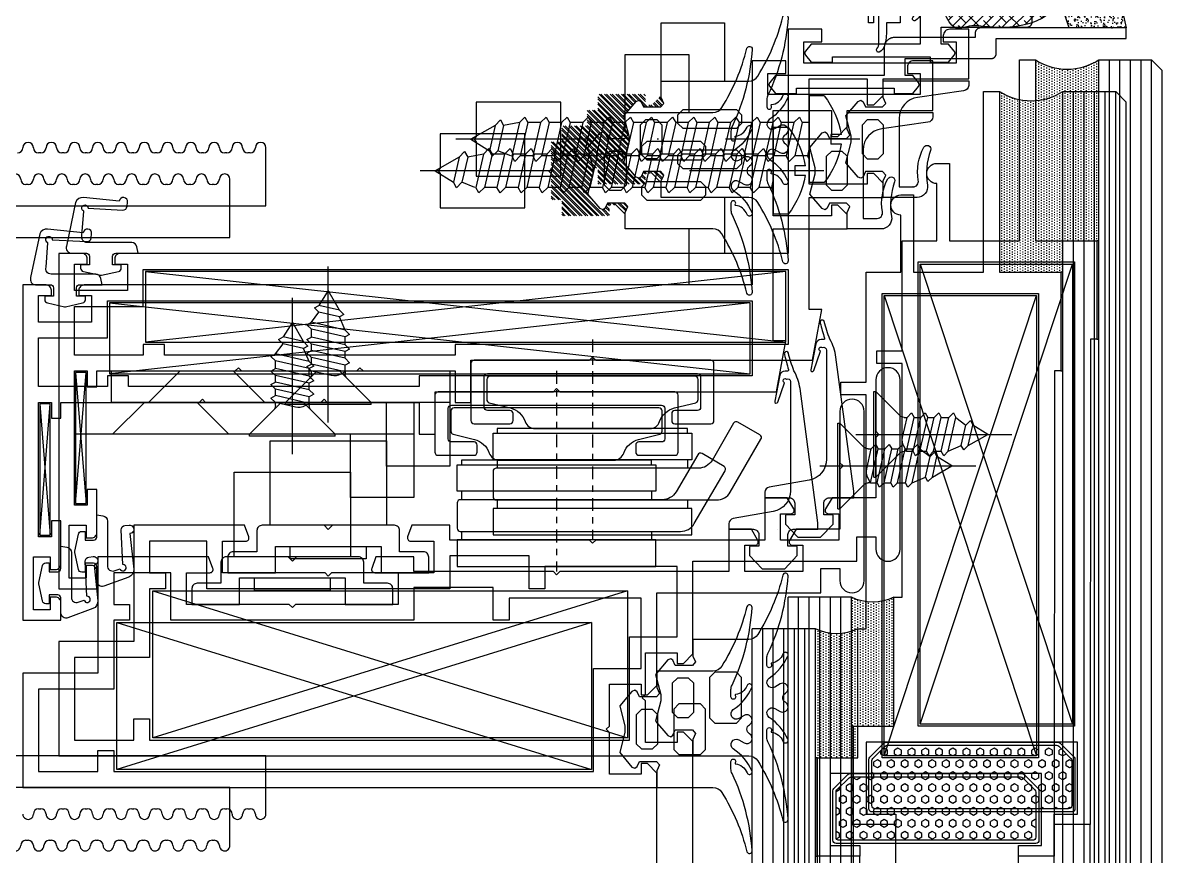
# Model space of a CAD drawing. Header units: inches. Extents: x 4821 to 127877, y 58012 to 433683.
# Drawn here: x 91049.9 to 91157.7, y 230392.2 to 230471 of the extents above; entities that cross this region are included whole.
import ezdxf
from ezdxf.xclip import XClip

# ---------------------------------------------------------------- set-up
doc = ezdxf.new("R2010")
doc.units = ezdxf.units.IN
doc.header["$MEASUREMENT"] = 0
doc.header["$XCLIPFRAME"] = 2
for name, pattern in [('$1$AUSGEZOGEN', [0]), ('$1$Center', [29.999999, 12, -6, 6, -6]), ('$1$DASHDOT', [25.4, 12.7, -6.35, 0, -6.35])]:
    doc.linetypes.add(name, pattern=pattern)
for name, color, linetype in [('$1$ACC', 2, 'Continuous'), ('$1$BEAM', 2, 'Continuous'), ('A-FURN-FIXD', 10, 'Continuous'), ('A-FURN-FREE', 10, 'Continuous'), ('A-WAL-CMU', 7, 'Continuous')]:
    doc.layers.add(name, color=color, linetype=linetype)

# ---------------------------------------------------------------- blocks, each defined once
blk = doc.blocks.new('$1$GTSY500502')
at = {"color": 151}
blk.add_lwpolyline([(-1.78, 2.38, -0.668179), (-2.07, 1.7), (-2.35, 1.7), (-2.35, 0), (-2.01, -0.29), (-1.68, 0), (0, 0), (0, -0.49), (-1, -0.49), (-1, -0.99), (1.91, -0.99, 0.15392), (2.48, -0.81, -0.807191), (2.77, -1.07, -0.191853), (2.18, -1.52, -0.072848), (0.68, -1.72), (0, -1.72), (0, -3), (-2.5, -3), (-2.5, -2.5, 0.414214), (-2.8, -2.2), (-8.2, -2.2, 0.414214), (-8.5, -2.5), (-8.5, -3), (-11, -3), (-11, -1.72), (-11.68, -1.72, -0.072848), (-13.18, -1.52, -0.191853), (-13.77, -1.07, -0.807191), (-13.48, -0.81, 0.15392), (-12.91, -0.99), (-10, -0.99), (-10, -0.49), (-11, -0.49), (-11, 0), (-9.32, 0), (-8.99, -0.29), (-8.65, 0), (-8.65, 1.7), (-8.93, 1.7, -0.668179), (-9.22, 2.38), (-7.8, 3.8), (-3.2, 3.8)], format="xyb", close=True, dxfattribs=at)
blk.add_lwpolyline([(-3.64, 0.49), (-4.13, 0), (-6.87, 0), (-7.36, 0.49), (-7.36, 1.47), (-6.87, 1.96), (-4.13, 1.96), (-3.64, 1.47)], close=True, dxfattribs=at)
blk = doc.blocks.new('$1$Fixed bracket Plan')
at = {"layer": 'A-FURN-FIXD'}
for p, q in [((96.6, 31.5), (96.6, 31.5)), ((97.6, 26), (97.6, 31.5)), ((76.3, 31), (76.1, 31)), ((78.5, 31), (78.3, 31)), ((80.7, 31), (80.5, 31)), ((82.9, 31), (82.7, 31)), ((85.1, 31), (84.9, 31)), ((87.3, 31), (87.1, 31)), ((89.5, 31), (89.3, 31)), ((91.7, 31), (91.5, 31)), ((93.9, 31), (93.7, 31)), ((96.1, 31), (95.9, 31)), ((9.7, 26), (97.6, 26)), ((97.6, -26), (9.7, -26)), ((97.6, -31.5), (97.6, -26)), ((76.1, -31), (76.3, -31)), ((78.3, -31), (78.5, -31)), ((80.5, -31), (80.7, -31)), ((82.7, -31), (82.9, -31)), ((84.9, -31), (85.1, -31)), ((87.1, -31), (87.3, -31)), ((89.3, -31), (89.5, -31)), ((91.5, -31), (91.7, -31)), ((93.7, -31), (93.9, -31)), ((95.9, -31), (96.1, -31))]:
    blk.add_line(p, q, dxfattribs=at)
for centre, start, end in [((74.1, 31.5), 270, 360), ((75.1, 31.5), 0, 180), ((76.1, 31.5), 180, 270), ((76.3, 31.5), 270, 360), ((77.3, 31.5), 0, 180), ((78.3, 31.5), 180, 270), ((78.5, 31.5), 270, 360), ((79.5, 31.5), 0, 180), ((80.5, 31.5), 180, 270), ((80.7, 31.5), 270, 360), ((81.7, 31.5), 0, 180), ((82.7, 31.5), 180, 270), ((82.9, 31.5), 270, 360), ((83.9, 31.5), 0, 180), ((84.9, 31.5), 180, 270), ((85.1, 31.5), 270, 360), ((86.1, 31.5), 0, 180), ((87.1, 31.5), 180, 270), ((87.3, 31.5), 270, 360), ((88.3, 31.5), 0, 180), ((89.3, 31.5), 180, 270), ((89.5, 31.5), 270, 360), ((90.5, 31.5), 0, 180), ((91.5, 31.5), 180, 270), ((91.7, 31.5), 270, 360), ((92.7, 31.5), 0, 180), ((93.7, 31.5), 180, 270), ((93.9, 31.5), 270, 360), ((94.9, 31.5), 0, 180), ((95.9, 31.5), 180, 270), ((96.1, 31.5), 270, 360), ((97.1, 31.5), 0, 180), ((76.1, -31.5), 90, 180), ((76.3, -31.5), 0, 90), ((78.3, -31.5), 90, 180), ((78.5, -31.5), 0, 90), ((80.5, -31.5), 90, 180), ((80.7, -31.5), 0, 90), ((82.7, -31.5), 90, 180), ((82.9, -31.5), 0, 90), ((84.9, -31.5), 90, 180), ((85.1, -31.5), 0, 90), ((87.1, -31.5), 90, 180), ((87.3, -31.5), 0, 90), ((89.3, -31.5), 90, 180), ((89.5, -31.5), 0, 90), ((91.5, -31.5), 90, 180), ((91.7, -31.5), 0, 90), ((93.7, -31.5), 90, 180), ((93.9, -31.5), 0, 90), ((95.9, -31.5), 90, 180), ((96.1, -31.5), 0, 90), ((75.1, -31.5), 180, 0), ((77.3, -31.5), 180, 0), ((79.5, -31.5), 180, 0), ((81.7, -31.5), 180, 0), ((83.9, -31.5), 180, 0), ((86.1, -31.5), 180, 0), ((88.3, -31.5), 180, 0), ((90.5, -31.5), 180, 0), ((92.7, -31.5), 180, 0), ((94.9, -31.5), 180, 0), ((97.1, -31.5), 180, 0)]:
    blk.add_arc(centre, 0.5, start, end, dxfattribs=at)
blk = doc.blocks.new('$1$silicone2')
at = {"ltscale": 0.5}
h = blk.add_hatch(dxfattribs=at)
h.set_pattern_fill('ANSI38', color=21, scale=5.416667, style=0)
h.set_pattern_definition([(45, (28504.06546, 7659.8265), (-0.478770216, 0.478770216), []), (135, (28504.06546, 7659.8265), (-1.43631065, 0.478770216), [1.692708333, -1.015625])])
h.paths.add_polyline_path([(-12.41, 16.77), (-12.72, 16.52), (-12.91, 16.28), (-13.01, 16.04), (-13.03, 15.8), (-13, 15.57), (-12.95, 15.33), (-12.88, 15.09), (-12.82, 14.85), (-12.79, 14.61), (-12.79, 14.35), (-12.8, 14.07), (-12.83, 13.76), (-12.87, 13.43), (-12.9, 13.05), (-12.93, 12.63), (-12.95, 12.15), (-12.95, 11.61), (-12.92, 11.03), (-12.86, 10.41), (-12.75, 9.78), (-12.59, 9.14), (-12.37, 8.52), (-12.07, 7.92), (-11.7, 7.36), (-11.24, 6.85), (-10.71, 6.41), (-10.11, 6.02), (-9.45, 5.7), (-8.75, 5.45), (-8.02, 5.26), (-7.27, 5.15), (-6.5, 5.11), (-5.73, 5.15), (-4.98, 5.26), (-4.25, 5.45), (-3.55, 5.7), (-2.89, 6.02), (-2.29, 6.41), (-1.76, 6.85), (-1.3, 7.36), (-0.93, 7.92), (-0.63, 8.52), (-0.41, 9.14), (-0.25, 9.78), (-0.14, 10.41), (-0.08, 11.03), (-0.05, 11.61), (-0.05, 12.15), (-0.07, 12.63), (-0.1, 13.05), (-0.13, 13.43), (-0.17, 13.76), (-0.2, 14.07), (-0.21, 14.35), (-0.21, 14.61), (-0.18, 14.85), (-0.12, 15.09), (-0.05, 15.33), (0, 15.57), (0.03, 15.8), (0.01, 16.04), (-0.09, 16.28), (-0.28, 16.52), (-0.59, 16.77), (-1.03, 17.02), (-1.59, 17.28), (-2.25, 17.52), (-3, 17.73), (-3.81, 17.92), (-4.68, 18.07), (-5.58, 18.16), (-6.5, 18.19), (-7.42, 18.16), (-8.32, 18.07), (-9.19, 17.92), (-10, 17.73), (-10.75, 17.52), (-11.41, 17.28), (-11.97, 17.02)])
h = blk.add_hatch()
h.set_pattern_fill('AR-SAND', color=11, scale=0.325)
h.set_pattern_definition([(37.5, (28504.06546, 7705.84134), (-0.020472841, 0.626217725), [0, -0.494, 0, -0.5525, 0, -0.528125]), (7.5, (28504.0655, 7705.8413), (0.57517743, 0.917197471), [0, -0.2665, 0, -0.44525, 0, -0.170625]), (327.5, (28503.6657, 7705.84134), (1.012096105, 0.001839192), [0, -0.1625, 0, -0.585, 0, -0.76375]), (317.5, (28503.6657, 7705.8413), (0.976991146, 0.285244559), [0, -0.08125, 0, -0.3835, 0, -0.43875])])
edge = h.paths.add_edge_path()
edge.add_arc((-7.69, -32.01), 32.92, 88.3807, 99.2846)
edge.add_line((-13, 0.48), (-13, 5.42))
edge.add_line((-13, 5.42), (-10.47, 6.26))
edge.add_line((-10.47, 6.26), (-10.11, 6.02))
edge.add_line((-10.11, 6.02), (-9.45, 5.7))
edge.add_line((-9.45, 5.7), (-8.75, 5.45))
edge.add_line((-8.75, 5.45), (-8.02, 5.26))
edge.add_line((-8.02, 5.26), (-7.27, 5.15))
edge.add_line((-7.27, 5.15), (-6.5, 5.11))
edge.add_line((-6.5, 5.11), (-5.73, 5.15))
edge.add_line((-5.73, 5.15), (-4.98, 5.26))
edge.add_line((-4.98, 5.26), (-4.25, 5.45))
edge.add_line((-4.25, 5.45), (-3.55, 5.7))
edge.add_line((-3.55, 5.7), (-2.89, 6.02))
edge.add_line((-2.89, 6.02), (-2.53, 6.26))
edge.add_line((-2.53, 6.26), (0, 5.42))
edge.add_line((0, 5.42), (0, 0))
edge.add_arc((-6.5, -23.05), 23.95, 74.2533, 90.6193)
at = {"color": 21, "ltscale": 0.5}
blk.add_lwpolyline([(-12.41, 16.77), (-12.72, 16.52), (-12.91, 16.28), (-13.01, 16.04), (-13.03, 15.8), (-13, 15.57), (-12.95, 15.33), (-12.88, 15.09), (-12.82, 14.85), (-12.79, 14.61), (-12.79, 14.35), (-12.8, 14.07), (-12.83, 13.76), (-12.87, 13.43), (-12.9, 13.05), (-12.93, 12.63), (-12.95, 12.15), (-12.95, 11.61), (-12.92, 11.03), (-12.86, 10.41), (-12.75, 9.78), (-12.59, 9.14), (-12.37, 8.52), (-12.07, 7.92), (-11.7, 7.36), (-11.24, 6.85), (-10.71, 6.41), (-10.11, 6.02), (-9.45, 5.7), (-8.75, 5.45), (-8.02, 5.26), (-7.27, 5.15), (-6.5, 5.11), (-5.73, 5.15), (-4.98, 5.26), (-4.25, 5.45), (-3.55, 5.7), (-2.89, 6.02), (-2.29, 6.41), (-1.76, 6.85), (-1.3, 7.36), (-0.93, 7.92), (-0.63, 8.52), (-0.41, 9.14), (-0.25, 9.78), (-0.14, 10.41), (-0.08, 11.03), (-0.05, 11.61), (-0.05, 12.15), (-0.07, 12.63), (-0.1, 13.05), (-0.13, 13.43), (-0.17, 13.76), (-0.2, 14.07), (-0.21, 14.35), (-0.21, 14.61), (-0.18, 14.85), (-0.12, 15.09), (-0.05, 15.33), (0, 15.57), (0.03, 15.8), (0.01, 16.04), (-0.09, 16.28), (-0.28, 16.52), (-0.59, 16.77), (-1.03, 17.02), (-1.59, 17.28), (-2.25, 17.52), (-3, 17.73), (-3.81, 17.92), (-4.68, 18.07), (-5.58, 18.16), (-6.5, 18.19), (-7.42, 18.16), (-8.32, 18.07), (-9.19, 17.92), (-10, 17.73), (-10.75, 17.52), (-11.41, 17.28), (-11.97, 17.02)], close=True, dxfattribs=at)
blk.add_lwpolyline([(-10.47, 6.26), (-13, 5.42), (-13, 1), (-14, 0, -0.12901), (0, 0), (0, 5.42), (-2.53, 6.26)], format="xyb", dxfattribs=at)
blk = doc.blocks.new('$1$Stay Arm 93652400PI')
at = {"layer": 'A-FURN-FIXD', "linetype": '$1$Center', "ltscale": 0.1}
blk.add_line((147.23, 130.15), (147.23, 149.12), dxfattribs=at)
at = {"layer": 'A-FURN-FIXD'}
for p, q in [((138.23, 145.32), (138.23, 146.12)), ((156.23, 145.32), (156.23, 146.12)), ((138.23, 141.52), (138.23, 142.32)), ((138.23, 141.52), (138.23, 142.32)), ((156.23, 141.52), (156.23, 142.3))]:
    blk.add_line(p, q, dxfattribs=at)
for points in [[(137.83, 146.12), (137.83, 148.62), (156.63, 148.62), (156.63, 146.12)], [(137.83, 139.02), (156.63, 139.02), (156.63, 141.52), (137.83, 141.52)]]:
    blk.add_lwpolyline(points, close=True, dxfattribs=at)
for points in [[(157.25, 142.32), (138.13, 142.32, -0.414214), (137.83, 142.62), (137.83, 145.02, -0.414214), (138.13, 145.32), (158.97, 145.32, -0.26675), (160.27, 144.58), (163.18, 139.58, -0.414214), (163.08, 139.17), (161, 137.96, -0.414214), (160.59, 138.07), (158.55, 141.58, 0.26675)], [(158.43, 132.12), (136.03, 132.12, -0.414214), (135.73, 132.42), (135.73, 137.82, -0.414214), (136.03, 138.12), (139.43, 138.12, -0.414214), (139.73, 137.82), (139.73, 137.16, -0.414214), (139.43, 136.86), (137.29, 136.86, 0.414214), (136.99, 136.56), (136.99, 133.68, 0.414214), (137.29, 133.38), (157.17, 133.38, 0.414214), (157.47, 133.68), (157.47, 136.56, 0.414214), (157.17, 136.86), (155.03, 136.86, -0.414214), (154.73, 137.16), (154.73, 137.82, -0.414214), (155.03, 138.12), (158.43, 138.12, -0.414214), (158.73, 137.82), (158.73, 132.42, -0.414214)], [(137.47, 136.13), (139.47, 136.62, 0.253533), (140.87, 137.91, -0.319758), (141.82, 138.58), (152.65, 138.58, -0.319758), (153.59, 137.91, 0.253533), (155, 136.62), (157, 136.13, -0.344221), (157.22, 135.83), (157.22, 133.93, -0.414214), (156.92, 133.63), (137.54, 133.63, -0.414214), (137.24, 133.93), (137.24, 135.83, -0.344221)]]:
    blk.add_lwpolyline(points, format="xyb", close=True, dxfattribs=at)
blk.add_lwpolyline([(156.23, 139.02), (156.23, 138.58), (138.23, 138.58), (138.23, 139.02)], dxfattribs=at)
blk = doc.blocks.new('$1$GTSY500109')
at = {"layer": 'A-FURN-FIXD'}
blk.add_lwpolyline([(5.93, -8.75, 0.57735), (5.07, -8.75, -1), (4.2, -8.25), (4.49, -7.75, 0.965781), (3.64, -7.22, -0.138673), (1.56, -8.98, -1.037842), (1.37, -8.52, 0.283592), (2.23, -7.43, -0.584426), (2.31, -7.4, 1.39494), (2.44, -7), (1.75, -7, 0.111575), (1.32, -7.1, -0.09543), (-6.01, -9, -0.91232), (-6.08, -8.51, 0.076551), (-0.47, -6.14, 0.260148), (0, -5.29), (0, 0), (1.56, 0), (2.11, -0.24), (2.45, 0.05), (2.45, 1.67), (1.96, 1.89), (1.81, 2.1), (1.92, 2.38), (3.29, 3.53), (5.21, 3.03), (5.79, 3.03), (7.71, 3.53), (9.08, 2.38), (9.19, 2.1), (9.03, 1.89), (8.55, 1.67), (8.55, 0.05), (8.88, -0.24), (9.44, 0), (11, 0), (11, -5.29, 0.260148), (11.47, -6.14, 0.076551), (17.08, -8.51, -0.91232), (17, -9, -0.09543), (9.68, -7.1, 0.111575), (9.25, -7), (8.55, -7, 1.39494), (8.69, -7.4, -0.584426), (8.77, -7.43, 0.283592), (9.62, -8.52, -1.037842), (9.43, -8.98, -0.138673), (7.36, -7.22, 0.965781), (6.51, -7.75), (6.8, -8.25, -1)], format="xyb", close=True, dxfattribs=at)
for points in [[(4.13, -0.07), (3.64, 0.42), (3.64, 1.47), (4.13, 1.96), (6.87, 1.96), (7.36, 1.47), (7.36, 0.42), (6.87, -0.07)], [(3.59, -4.6), (3.1, -4.11), (3.1, -2.07), (3.59, -1.58), (7.41, -1.58), (7.9, -2.07), (7.9, -4.11), (7.41, -4.6)]]:
    blk.add_lwpolyline(points, close=True, dxfattribs=at)
blk = doc.blocks.new('$1$Flat head screw 4.2x9mm')
at = {"color": 2}
blk.add_line((0, 1.7), (0, -13.07), dxfattribs=at)
at = {"color": 71}
for p, q in [((-4.05, 0), (-4.05, -0.19)), ((4.05, 0), (-4.05, 0)), ((4.05, 0), (4.05, -0.19)), ((4.05, -0.19), (-4.05, -0.19)), ((-4.05, -0.19), (-1.78, -2.47)), ((4.05, -0.19), (1.78, -2.47)), ((-1.6, -3.17), (-2.02, -3.59)), ((0.29, -2.74), (-1.6, -3.17)), ((-1.6, -2.89), (-1.6, -3.17)), ((1.6, -3.1), (-1.6, -3.83)), ((1.6, -3.1), (1.19, -2.88)), ((1.6, -3.1), (1.6, -2.89)), ((1.6, -3.1), (1.6, -3.73)), ((-2.02, -3.59), (-1.6, -3.83)), ((1.6, -3.73), (-1.6, -4.45)), ((-1.6, -3.83), (-1.6, -4.45)), ((2.02, -3.96), (1.6, -3.73)), ((1.6, -4.38), (2.02, -3.96)), ((-1.6, -4.45), (-2.02, -4.87)), ((-2.02, -4.87), (-1.6, -5.11)), ((1.6, -4.38), (-1.6, -5.11)), ((1.6, -5.01), (-1.6, -5.73)), ((-1.6, -5.11), (-1.6, -5.73)), ((1.6, -4.38), (1.6, -5.01)), ((2.02, -5.24), (1.6, -5.01)), ((1.6, -5.66), (2.02, -5.24)), ((-1.6, -5.73), (-2.02, -6.15)), ((-2.02, -6.15), (-1.6, -6.39)), ((1.6, -5.66), (-1.6, -6.39)), ((-1.6, -6.39), (-1.6, -7.12)), ((1.6, -6.4), (-1.6, -7.12)), ((1.6, -5.66), (1.6, -6.4)), ((2.02, -6.63), (1.6, -6.4)), ((-1.6, -7.12), (-2.02, -7.55)), ((-2.02, -7.55), (-1.6, -7.78)), ((1.6, -7.05), (-1.6, -7.78)), ((1.6, -7.05), (1.06, -8.29)), ((1.6, -7.05), (2.02, -6.63)), ((-1.6, -7.78), (-0.88, -8.73)), ((1.06, -8.29), (-0.88, -8.73)), ((1.48, -8.52), (1.06, -8.29)), ((1.06, -8.95), (1.48, -8.52)), ((-0.88, -8.73), (-1.3, -9.15)), ((-1.3, -9.15), (-0.88, -9.38)), ((1.06, -8.95), (-0.88, -9.38)), ((0, -10.79), (-0.88, -9.38)), ((1.06, -8.95), (0, -10.79))]:
    blk.add_line(p, q, dxfattribs=at)
for centre, radius, start, end in [((-2.2, -2.89), 0.6, 0, 45), ((0.57, -3.99), 1.28, 60.7936, 102.7393), ((2.2, -2.89), 0.6, 135, 180)]:
    blk.add_arc(centre, radius, start, end, dxfattribs=at)
blk = doc.blocks.new('$1$closekit')
at = {"layer": 'A-FURN-FREE'}
for p, q in [((-19.4, 14), (-16.4, 17)), ((-19.4, 9), (-16.4, 6)), ((-19.4, 1.05), (-16.4, 4.05)), ((-16.4, 4.05), (-18.67, 1.78)), ((-16.21, 4.05), (-16.4, 4.05)), ((-16.4, -4.05), (-16.4, 4.05)), ((-16.21, -4.05), (-16.21, 4.05)), ((-25.36, 1.3), (-25.59, 0.88)), ((-24.94, 0.88), (-25.36, 1.3)), ((-23.99, 1.6), (-24.94, 0.88)), ((-23.75, 2.02), (-23.99, 1.6)), ((-23.26, -1.6), (-23.99, 1.6)), ((-23.33, 1.6), (-23.75, 2.02)), ((-22.61, -1.6), (-23.33, 1.6)), ((-22.6, 1.6), (-23.33, 1.6)), ((-22.36, 2.02), (-22.6, 1.6)), ((-21.87, -1.6), (-22.6, 1.6)), ((-21.94, 1.6), (-22.36, 2.02)), ((-21.32, 1.6), (-21.94, 1.6)), ((-21.22, -1.6), (-21.94, 1.6)), ((-21.08, 2.02), (-21.32, 1.6)), ((-20.59, -1.6), (-21.32, 1.6)), ((-20.66, 1.6), (-21.08, 2.02)), ((-20.04, 1.6), (-20.66, 1.6)), ((-19.94, -1.6), (-20.66, 1.6)), ((-19.8, 2.02), (-20.04, 1.6)), ((-19.31, -1.6), (-20.04, 1.6)), ((-19.38, 1.6), (-19.8, 2.02)), ((-18.95, -0.29), (-19.38, 1.6)), ((-19.1, 1.6), (-19.38, 1.6)), ((-14.51, 0), (-29.28, 0)), ((-27, 0), (-25.59, 0.88)), ((-25.15, -1.06), (-27, 0)), ((-25.15, -1.06), (-25.59, 0.88)), ((-24.5, -1.06), (-24.94, 0.88)), ((-25.15, -1.06), (-24.73, -1.48)), ((-24.73, -1.48), (-24.5, -1.06)), ((-23.26, -1.6), (-24.5, -1.06)), ((-19.4, -1.05), (-16.4, -4.05)), ((-23.26, -1.6), (-22.84, -2.02)), ((-22.84, -2.02), (-22.61, -1.6)), ((-21.87, -1.6), (-22.61, -1.6)), ((-21.87, -1.6), (-21.45, -2.02)), ((-21.45, -2.02), (-21.22, -1.6)), ((-20.59, -1.6), (-21.22, -1.6)), ((-20.59, -1.6), (-20.17, -2.02)), ((-20.17, -2.02), (-19.94, -1.6)), ((-19.31, -1.6), (-19.94, -1.6)), ((-19.31, -1.6), (-19.08, -1.19)), ((-19.31, -1.6), (-19.1, -1.6)), ((-16.4, -4.05), (-18.67, -1.78)), ((-16.21, -4.05), (-16.4, -4.05))]:
    blk.add_line(p, q, dxfattribs=at)
blk.add_lwpolyline([(-16.4, -11.5), (-16.4, 20.5), (-19.4, 20.5), (-19.4, -11.5), (-10.4, -11.5), (-10.4, -5.5), (-16.4, -5.5)], dxfattribs=at)
blk.add_lwpolyline([(-4.3, -6.75, -0.414214), (-4.8, -6.25), (-4.8, -0.4), (-4.4, 0), (-4.8, 0.4), (-4.8, 6.25, -0.414214), (-4.3, 6.75), (-2.3, 6.75), (-2.3, 9, -0.414214), (-1.8, 9.5), (-0.3, 9.5), (-0.3, 5), (-2.8, 5), (-2.8, -5), (-0.3, -5), (-0.3, -9.5), (-1.8, -9.5, -0.414214), (-2.3, -9), (-2.3, -6.75)], format="xyb", close=True, dxfattribs=at)
for points in [[(-12.8, 5.5), (-12.8, -5.5), (-4.8, -5.5), (-4.8, 5.5)], [(-2.8, -3.59), (-1.62, -3.59), (-1.62, 3.59), (-2.8, 3.59)]]:
    blk.add_lwpolyline(points, close=True, dxfattribs=at)
for centre, radius, start, end in [((-19.1, 2.2), 0.6, 270, 315), ((-20.2, -0.57), 1.28, 330.7936, 12.7393), ((-19.1, -2.2), 0.6, 45, 90)]:
    blk.add_arc(centre, radius, start, end, dxfattribs=at)
blk = doc.blocks.new('$1$latsg')
at = {"color": 16}
blk.add_line((0, -4.63), (0, -4.63), dxfattribs=at)
at = {"color": 151}
blk.add_lwpolyline([(0, -2.33, -0.414214), (-0.5, -2.83), (-1.6, -2.83), (-1.6, -2.05, 0.414214), (-1.7, -1.95), (-2.49, -1.95), (-3.73, -3.14), (-3.73, -5.28), (-2.49, -6.47), (-1.7, -6.47, 0.414214), (-1.6, -6.37), (-1.6, -5.59), (-0.5, -5.59, -0.414214), (0, -6.09), (0, -8.42), (0.49, -8.42, 0.033024), (0.62, -8.41), (13.31, -6.73, 0.089231), (14.99, -6.16, -0.031349), (16.66, -5.63, 1.042186), (16.52, -5.25, 0.003956), (15.1, -5.64, -0.540004), (14.96, -5.55), (14.96, -5.32, 0.357511), (14.56, -4.83), (12.11, -4.34, 0.933108), (12.03, -4.63), (13.86, -5.26, -1.216572), (14.2, -5.46, -0.554991), (13.97, -5.84), (3.65, -5.84, -0.36397), (1.68, -4.19), (1.02, -0.41, 0.36397), (0.52, 0), (0, 0)], format="xyb", close=True, dxfattribs=at)
blk = doc.blocks.new('$1$GTSY500112')
at = {"layer": 'A-FURN-FIXD'}
blk.add_lwpolyline([(5.93, -11.75, 0.57735), (5.07, -11.75, -1), (4.2, -11.25), (4.49, -10.75, 0.965781), (3.64, -10.22, -0.138673), (1.56, -11.98, -1.037842), (1.37, -11.52, 0.283592), (2.23, -10.43, -0.584426), (2.31, -10.4, 1.39494), (2.44, -10), (1.75, -10, 0.111575), (1.32, -10.1, -0.09543), (-6.01, -12, -0.91232), (-6.08, -11.51, 0.076551), (-0.47, -9.14, 0.260148), (0, -8.29), (0, 0), (1.56, 0), (2.11, -0.24), (2.45, 0.05), (2.45, 1.67), (1.96, 1.89), (1.81, 2.1), (1.92, 2.38), (3.29, 3.53), (5.21, 3.03), (5.79, 3.03), (7.71, 3.53), (9.08, 2.38), (9.19, 2.1), (9.03, 1.89), (8.55, 1.67), (8.55, 0.05), (8.88, -0.24), (9.44, 0), (11, 0), (11, -8.29, 0.260148), (11.47, -9.14, 0.076551), (17.08, -11.51, -0.91232), (17, -12, -0.09543), (9.68, -10.1, 0.111575), (9.25, -10), (8.55, -10, 1.39494), (8.69, -10.4, -0.584426), (8.77, -10.43, 0.283592), (9.62, -11.52, -1.037842), (9.43, -11.98, -0.138673), (7.36, -10.22, 0.965781), (6.51, -10.75), (6.8, -11.25, -1)], format="xyb", close=True, dxfattribs=at)
for points in [[(4.13, -0.07), (3.64, 0.42), (3.64, 1.47), (4.13, 1.96), (6.87, 1.96), (7.36, 1.47), (7.36, 0.42), (6.87, -0.07)], [(4.01, -1.58), (4.5, -2.07), (4.5, -7.11), (4.01, -7.6), (3.19, -7.6), (2.7, -7.11), (2.7, -2.07), (3.19, -1.58)], [(7.81, -7.6), (6.99, -7.6), (6.5, -7.11), (6.5, -2.07), (6.99, -1.58), (7.81, -1.58), (8.3, -2.07), (8.3, -7.11)]]:
    blk.add_lwpolyline(points, close=True, dxfattribs=at)
blk = doc.blocks.new('$1$butile2')
h = blk.add_hatch(color=11)
h.dxf.hatch_style = 1
h.paths.add_polyline_path([(9.3, 0.2), (0, 0.2), (0, 0), (9.3, 0)])
at = {"color": 11}
blk.add_lwpolyline([(9.3, 0.2), (0, 0.2), (0, 0), (9.3, 0)], close=True, dxfattribs=at)
blk = doc.blocks.new('$1$inner silicone')
h = blk.add_hatch()
h.set_pattern_fill('DOTS', scale=4)
h.paths.add_polyline_path([(12.2, 0), (12.2, -0.2), (12.2, -4), (0, -4, 0.23607), (0, 0)])
at = {"color": 7}
blk.add_line((12.2, -0.2), (12.2, 0), dxfattribs=at)
blk.add_arc((-4, -2), 4.47, 333.4347, 26.5653, dxfattribs=at)
blk = doc.blocks.new('$1$RHS4.2x32')
at = {"layer": 'A-FURN-FIXD'}
for p, q in [((1.42, 4.1), (0, 4.1)), ((0, -4.1), (0, 4.1)), ((-32, 0), (-30.26, 1.09)), ((-29.98, 1.61), (-30.26, 1.09)), ((-29.72, -1.3), (-30.26, 1.09)), ((-29.45, 1.09), (-29.98, 1.61)), ((-28.23, 1.58), (-29.45, 1.09)), ((-28.91, -1.3), (-29.45, 1.09)), ((-27.85, 2.1), (-28.13, 1.58)), ((-27.42, -1.58), (-28.13, 1.58)), ((-27.33, 1.58), (-27.85, 2.1)), ((-26.14, 1.58), (-27.33, 1.58)), ((-26.61, -1.58), (-27.33, 1.58)), ((-25.85, 2.1), (-26.14, 1.58)), ((-25.42, -1.58), (-26.14, 1.58)), ((-25.33, 1.58), (-25.85, 2.1)), ((-24.61, -1.58), (-25.33, 1.58)), ((-24.14, 1.58), (-25.33, 1.58)), ((-23.85, 2.1), (-24.14, 1.58)), ((-23.43, -1.58), (-24.14, 1.58)), ((-23.33, 1.58), (-23.85, 2.1)), ((-22.62, -1.58), (-23.33, 1.58)), ((-22.14, 1.58), (-23.33, 1.58)), ((-21.86, 2.1), (-22.14, 1.58)), ((-21.43, -1.58), (-22.14, 1.58)), ((-21.33, 1.58), (-21.86, 2.1)), ((-20.62, -1.58), (-21.33, 1.58)), ((-20.15, 1.58), (-21.33, 1.58)), ((-19.86, 2.1), (-20.15, 1.58)), ((-19.43, -1.58), (-20.15, 1.58)), ((-19.86, 2.1), (-19.34, 1.58)), ((-18.62, -1.58), (-19.34, 1.58)), ((-18.15, 1.58), (-19.34, 1.58)), ((-17.86, 2.1), (-18.15, 1.58)), ((-17.43, -1.58), (-18.15, 1.58)), ((-17.34, 1.58), (-17.86, 2.1)), ((-16.63, -1.58), (-17.34, 1.58)), ((-16.15, 1.58), (-17.34, 1.58)), ((-15.86, 2.1), (-16.15, 1.58)), ((-15.44, -1.58), (-16.15, 1.58)), ((-15.34, 1.58), (-15.86, 2.1)), ((-14.63, -1.58), (-15.34, 1.58)), ((-14.15, 1.58), (-15.34, 1.58)), ((-13.87, 2.1), (-14.15, 1.58)), ((-13.44, -1.58), (-14.15, 1.58)), ((-13.44, -1.58), (-14.15, 1.58)), ((-13.34, 1.58), (-13.87, 2.1)), ((-12.63, -1.58), (-13.34, 1.58)), ((-12.16, 1.58), (-13.34, 1.58)), ((-11.87, 2.1), (-12.16, 1.58)), ((-11.44, -1.58), (-12.16, 1.58)), ((-11.35, 1.58), (-11.87, 2.1)), ((-10.63, -1.58), (-11.35, 1.58)), ((-10.16, 1.58), (-11.35, 1.58)), ((-9.87, 2.1), (-10.16, 1.58)), ((-9.45, -1.58), (-10.16, 1.58)), ((-9.35, 1.58), (-9.87, 2.1)), ((-8.64, -1.58), (-9.35, 1.58)), ((-8.16, 1.58), (-9.35, 1.58)), ((-7.88, 2.1), (-8.16, 1.58)), ((-7.45, -1.58), (-8.16, 1.58)), ((-7.35, 1.58), (-7.88, 2.1)), ((-6.64, -1.58), (-7.35, 1.58)), ((-6.17, 1.58), (-7.35, 1.58)), ((-5.88, 2.1), (-6.17, 1.58)), ((-5.45, -1.58), (-6.17, 1.58)), ((-5.36, 1.58), (-5.88, 2.1)), ((-4.64, -1.58), (-5.36, 1.58)), ((-4.17, 1.58), (-5.36, 1.58)), ((-3.88, 2.1), (-4.17, 1.58)), ((-3.45, -1.58), (-4.17, 1.58)), ((-3.45, -1.58), (-4.17, 1.58)), ((-3.36, 1.58), (-3.88, 2.1)), ((-2.64, -1.58), (-3.36, 1.58)), ((-2.17, 1.58), (-3.36, 1.58)), ((-1.88, 2.1), (-2.17, 1.58)), ((-1.46, -1.58), (-2.17, 1.58)), ((-1.36, 1.58), (-1.88, 2.1)), ((-0.65, -1.58), (-1.36, 1.58)), ((-0.17, 1.58), (-1.36, 1.58)), ((0, 1.89), (-0.17, 1.58)), ((0, 0.81), (-0.17, 1.58)), ((-29.72, -1.3), (-32, 0)), ((3.05, 0.46), (2.04, 0.46)), ((2.04, -0.46), (2.04, 0.46)), ((3.05, -0.46), (2.04, -0.46)), ((-29.72, -1.3), (-29.2, -1.82)), ((-29.2, -1.82), (-28.91, -1.3)), ((-27.42, -1.58), (-28.91, -1.3)), ((-27.42, -1.58), (-26.9, -2.1)), ((-26.9, -2.1), (-26.61, -1.58)), ((-25.42, -1.58), (-26.61, -1.58)), ((-25.42, -1.58), (-24.9, -2.1)), ((-24.9, -2.1), (-24.61, -1.58)), ((-23.43, -1.58), (-24.61, -1.58)), ((-23.43, -1.58), (-22.9, -2.1)), ((-22.9, -2.1), (-22.62, -1.58)), ((-21.43, -1.58), (-22.62, -1.58)), ((-21.43, -1.58), (-20.91, -2.1)), ((-20.91, -2.1), (-20.62, -1.58)), ((-19.43, -1.58), (-20.62, -1.58)), ((-19.43, -1.58), (-18.91, -2.1)), ((-18.91, -2.1), (-18.62, -1.58)), ((-17.43, -1.58), (-18.62, -1.58)), ((-17.43, -1.58), (-16.91, -2.1)), ((-16.91, -2.1), (-16.63, -1.58)), ((-15.44, -1.58), (-16.63, -1.58)), ((-15.44, -1.58), (-14.91, -2.1)), ((-14.91, -2.1), (-14.63, -1.58)), ((-13.44, -1.58), (-14.63, -1.58)), ((-13.44, -1.58), (-12.92, -2.1)), ((-12.92, -2.1), (-12.63, -1.58)), ((-11.44, -1.58), (-12.63, -1.58)), ((-11.44, -1.58), (-10.92, -2.1)), ((-10.92, -2.1), (-10.63, -1.58)), ((-9.45, -1.58), (-10.63, -1.58)), ((-9.45, -1.58), (-8.92, -2.1)), ((-8.92, -2.1), (-8.64, -1.58)), ((-7.45, -1.58), (-8.64, -1.58)), ((-7.45, -1.58), (-6.93, -2.1)), ((-6.93, -2.1), (-6.64, -1.58)), ((-5.45, -1.58), (-6.64, -1.58)), ((-5.45, -1.58), (-4.93, -2.1)), ((-4.93, -2.1), (-4.64, -1.58)), ((-3.45, -1.58), (-4.64, -1.58)), ((-3.45, -1.58), (-2.93, -2.1)), ((-2.93, -2.1), (-2.64, -1.58)), ((-1.46, -1.58), (-2.64, -1.58)), ((-1.46, -1.58), (-0.93, -2.1)), ((-0.93, -2.1), (-0.65, -1.58)), ((0, -1.58), (-0.65, -1.58)), ((1.42, -4.1), (0, -4.1))]:
    blk.add_line(p, q, dxfattribs=at)
at = {"layer": 'A-FURN-FIXD', "linetype": '$1$DASHDOT'}
blk.add_line((4.78, 0), (-34, 0), dxfattribs=at)
at = {"layer": 'A-FURN-FIXD'}
for centre, start, end in [((-5.01, -0.91), 9.6294, 37.9057), ((-5.01, 0.91), 322.0943, 350.3706)]:
    blk.add_arc(centre, 8.15, start, end, dxfattribs=at)
blk = doc.blocks.new('FIRST SLAB EDGE')
at = {"extrusion": (5.69003e-07, -1.56101e-06, 1)}
h = blk.add_hatch(dxfattribs=at)
h.set_pattern_fill('DOTS', scale=4, angle=89.9998)
h.set_pattern_definition([(89.99978104, (643348.50462, -1337814.97147), (-0.2499995223, 0.12500095539), [0, -0.25])])
h.paths.add_polyline_path([(1200843.16, -1723223.04), (1200843.16, -1723205.94, 0.293351), (1200849.16, -1723205.94), (1200849.16, -1723223.04), (1200848.96, -1723223.04)])
h = blk.add_hatch(dxfattribs=at)
h.set_pattern_fill('ANSI32', angle=89.9998)
h.set_pattern_definition([(134.99978104, (638250.5438, -1317431.23366), (-0.2651660563, -0.2651640296), []), (134.99978104, (638250.5438, -1317431.05688), (-0.2651660563, -0.2651640296), [])])
h.paths.add_polyline_path([(1200801.76, -1723209.19), (1200801.76, -1723210.69), (1200800.76, -1723210.69), (1200800.76, -1723213.14), (1200800.46, -1723213.44), (1200800.76, -1723213.74), (1200800.76, -1723216.19), (1200801.76, -1723216.19), (1200801.76, -1723217.69), (1200806.26, -1723217.69), (1200806.26, -1723216.69), (1200806.86, -1723216.69), (1200807.76, -1723217.59), (1200807.76, -1723217.38), (1200808, -1723216.83), (1200807.7, -1723216.49), (1200806.08, -1723216.49), (1200805.87, -1723216.98), (1200805.66, -1723217.13), (1200805.38, -1723217.02), (1200804.23, -1723215.65), (1200804.72, -1723213.73), (1200804.72, -1723213.15), (1200804.23, -1723211.23), (1200805.38, -1723209.86), (1200805.66, -1723209.75), (1200805.87, -1723209.9), (1200806.08, -1723210.39), (1200807.7, -1723210.39), (1200808, -1723210.05), (1200807.76, -1723209.5), (1200807.76, -1723209.29), (1200806.86, -1723210.19), (1200806.26, -1723210.19), (1200806.26, -1723209.19)])
h = blk.add_hatch(dxfattribs=at)
h.set_pattern_fill('HEX', color=140, scale=3, angle=89.9998)
h.set_pattern_definition([(89.99978104, (645689.65676, -1331459.0973), (-0.64951905283, 2.4822e-06), [0.375, -0.75]), (209.99978104, (645689.65676, -1331459.0973), (0.3247573768, -0.5625012411), [0.375, -0.75]), (149.99978104, (645689.65676, -1331458.7223), (-0.32476167605, -0.5624987589), [0.375, -0.75])])
edge = h.paths.add_edge_path()
edge.add_line((1200827.7, -1723276.44), (1200827.71, -1723272.19))
edge.add_arc((1200828.01, -1723272.19), 0.3, 494.9998, 539.9998, ccw=False)
edge.add_line((1200827.79, -1723271.98), (1200828.94, -1723270.83))
edge.add_arc((1200829.15, -1723271.04), 0.3, 449.9998, 494.9998, ccw=False)
edge.add_line((1200829.15, -1723270.74), (1200845.16, -1723270.74))
edge.add_arc((1200845.16, -1723271.04), 0.3, 404.9998, 449.9998, ccw=False)
edge.add_line((1200845.37, -1723270.83), (1200846.52, -1723271.98))
edge.add_arc((1200846.31, -1723272.19), 0.3, 359.9998, 404.9998, ccw=False)
edge.add_line((1200846.61, -1723272.19), (1200846.6, -1723276.44))
edge.add_arc((1200846.3, -1723276.44), 0.3, 269.9998, 359.9998, ccw=False)
edge.add_line((1200846.3, -1723276.74), (1200828, -1723276.74))
edge.add_arc((1200828, -1723276.44), 0.3, 539.9998, 629.9998, ccw=False)
at = {"layer": '$1$ACC', "color": 101, "extrusion": (5.69003e-07, -1.56101e-06, 1), "elevation": 3.37}
for points in [[(1200827.7, -1723277.04, -0.414214), (1200827.4, -1723276.74), (1200827.4, -1723272.06, -0.198912), (1200827.49, -1723271.85), (1200828.82, -1723270.53, -0.198912), (1200829.03, -1723270.44), (1200845.28, -1723270.44, -0.198912), (1200845.49, -1723270.53), (1200846.82, -1723271.85, -0.198912), (1200846.9, -1723272.06), (1200846.9, -1723276.74, -0.414214), (1200846.6, -1723277.04)], [(1200827.7, -1723276.44), (1200827.7, -1723272.19, -0.198912), (1200827.79, -1723271.98), (1200828.94, -1723270.83, -0.198912), (1200829.15, -1723270.74), (1200845.16, -1723270.74, -0.198912), (1200845.37, -1723270.83), (1200846.52, -1723271.98, -0.198912), (1200846.6, -1723272.19), (1200846.6, -1723276.44, -0.414214), (1200846.3, -1723276.74), (1200828, -1723276.74, -0.414214)]]:
    blk.add_lwpolyline(points, format="xyb", close=True, dxfattribs=at)
at = {"color": 165, "linetype": 'Continuous', "extrusion": (5.69003e-07, -1.56101e-06, 1)}
for p, q in [((1200849.15, -1723989.24, 0), (1200849.16, -1723205.94, 0)), ((1200849.16, -1723205.94, 0), (1200854.16, -1723205.94, 0)), ((1200850.15, -1723989.24, 0), (1200850.16, -1723205.94, 0)), ((1200851.15, -1723989.24, 0), (1200851.16, -1723205.94, 0)), ((1200852.15, -1723989.24, 0), (1200852.16, -1723205.94, 0)), ((1200853.15, -1723989.24, 0), (1200853.16, -1723205.94, 0)), ((1200854.15, -1723989.24, 0), (1200854.16, -1723205.94, 0)), ((1200854.16, -1723205.94, 0), (1200855.16, -1723206.94, 0)), ((1200855.15, -1723988.24, 0), (1200855.16, -1723206.94, 0)), ((1200819.75, -1723938.44, 0), (1200819.76, -1723256.74, 0)), ((1200825.75, -1723256.74, 0), (1200819.76, -1723256.74, 0)), ((1200820.75, -1723938.44, 0), (1200820.76, -1723256.74, 0)), ((1200821.75, -1723938.44, 0), (1200821.76, -1723256.74, 0)), ((1200822.75, -1723938.44, 0), (1200822.76, -1723256.74, 0)), ((1200823.75, -1723938.44, 0), (1200823.76, -1723256.74, 0)), ((1200824.75, -1723938.44, 0), (1200824.76, -1723256.74, 0)), ((1200825.75, -1723938.44, 0), (1200825.75, -1723256.74, 0))]:
    blk.add_line(p, q, dxfattribs=at)
at = {"color": 31, "extrusion": (5.69003e-07, -1.56101e-06, 1)}
for p, q in [((1200813.76, -1723218.94, 0), (1200813.76, -1723224.24, 0)), ((1200810.75, -1723923.44, 0), (1200810.76, -1723271.74, 0)), ((1200825.95, -1723916.94, 0), (1200825.95, -1723278.24, 0)), ((1200829.95, -1723916.94, 0), (1200829.95, -1723278.24, 0)), ((1200844.95, -1723916.94, 0), (1200844.95, -1723278.24, 0)), ((1200848.35, -1723916.94, 0), (1200848.35, -1723278.24, 0))]:
    blk.add_line(p, q, dxfattribs=at)
at = {"color": 52, "extrusion": (5.69003e-07, -1.56101e-06, 1)}
for p, q in [((1200832.26, -1723268.74, 0), (1200846.66, -1723225.24, 0)), ((1200832.26, -1723225.24, 0), (1200846.66, -1723268.74, 0)), ((1200819.56, -1723225.94, 0), (1200758.96, -1723232.64, 0)), ((1200758.96, -1723225.94, 0), (1200819.56, -1723232.64, 0)), ((1200752.36, -1723235.49, 0), (1200753.36, -1723247.89, 0)), ((1200752.36, -1723247.89, 0), (1200753.36, -1723235.49, 0)), ((1200759.66, -1723256.14, 0), (1200804.56, -1723270.04, 0)), ((1200804.56, -1723256.14, 0), (1200759.66, -1723270.04, 0))]:
    blk.add_line(p, q, dxfattribs=at)
at = {"color": 16, "linetype": 'Continuous', "extrusion": (5.69003e-07, -1.56101e-06, 1)}
blk.add_line((1200825.75, -1723278.24, 0), (1200825.75, -1723268.94, 0), dxfattribs=at)
at = {"color": 3, "linetype": '$1$Center', "ltscale": 50, "extrusion": (5.69003e-07, -1.56101e-06, 1), "elevation": 3.37}
blk.add_lwpolyline([(1200840.86, -1723200.44), (1200840.86, -1723200.84), (1200833.25, -1723200.84, 0.414214), (1200832.25, -1723201.84), (1200832.25, -1723204.44), (1200821.96, -1723204.44), (1200821.42, -1723205.1, 0.352941), (1200821.42, -1723205.48), (1200821.96, -1723206.14), (1200823.96, -1723206.14), (1200823.96, -1723205.64), (1200833.2, -1723205.64), (1200833.2, -1723206.14), (1200834.95, -1723206.14), (1200835.49, -1723205.48, 0.352941), (1200835.49, -1723205.1), (1200834.95, -1723204.44), (1200834.25, -1723204.44), (1200834.25, -1723202.84), (1200842.36, -1723202.84, 0.414214), (1200842.86, -1723202.34), (1200842.86, -1723200.94), (1200855.16, -1723200.94), (1200855.16, -1723199.94), (1200841.36, -1723199.94, 0.414214)], format="xyb", close=True, dxfattribs=at)
at = {"color": 31, "extrusion": (5.69003e-07, -1.56101e-06, 1), "elevation": 3.37}
blk.add_lwpolyline([(1200807.76, -1723207.94), (1200807.76, -1723202.44), (1200813.76, -1723202.44), (1200813.76, -1723207.94)], dxfattribs=at)
blk.add_lwpolyline([(1200807.76, -1723207.94), (1200807.76, -1723202.44), (1200813.76, -1723202.44), (1200813.76, -1723207.94)], dxfattribs=at)
at = {"color": 16, "extrusion": (5.69003e-07, -1.56101e-06, 1), "elevation": 3.37}
blk.add_lwpolyline([(1200756.56, -1723224.24), (1200756.56, -1723224.24, 0.414214), (1200756.06, -1723224.74), (1200756.06, -1723225.24), (1200757.26, -1723225.24), (1200757.26, -1723227.74), (1200752.26, -1723227.74), (1200752.26, -1723225.24), (1200753.46, -1723225.24), (1200753.46, -1723224.74, 0.414214), (1200752.96, -1723224.24), (1200750.76, -1723224.24), (1200750.76, -1723255.94), (1200754.36, -1723255.94), (1200754.36, -1723254.24, 0.414214), (1200753.86, -1723253.74), (1200753.36, -1723253.74), (1200753.36, -1723254.94), (1200751.76, -1723254.94), (1200751.76, -1723249.94), (1200753.36, -1723249.94), (1200753.36, -1723251.14), (1200753.86, -1723251.14, 0.414214), (1200754.36, -1723250.64), (1200754.36, -1723246.54), (1200753.46, -1723246.54), (1200753.46, -1723248.04), (1200752.26, -1723248.04), (1200752.26, -1723235.34), (1200753.46, -1723235.34), (1200753.46, -1723236.84), (1200754.36, -1723236.84), (1200754.36, -1723235.34), (1200767.46, -1723235.34), (1200767.76, -1723235.04), (1200768.06, -1723235.34), (1200778.96, -1723235.34), (1200779.26, -1723235.04), (1200779.56, -1723235.34), (1200788.26, -1723235.34), (1200788.26, -1723238.34), (1200789.76, -1723238.34), (1200789.76, -1723234.34), (1200800.96, -1723234.34), (1200801.26, -1723234.04), (1200801.56, -1723234.34), (1200822.07, -1723234.34), (1200822.95, -1723229.53), (1200821.76, -1723229.53), (1200821.76, -1723218.94), (1200828.76, -1723218.94), (1200828.76, -1723217.59), (1200827.86, -1723216.69), (1200827.26, -1723216.69), (1200827.26, -1723217.69), (1200821.76, -1723217.69), (1200821.76, -1723207.74), (1200827.26, -1723207.74), (1200827.26, -1723210.19), (1200827.86, -1723210.19), (1200828.76, -1723209.29), (1200828.76, -1723207.74), (1200836.85, -1723207.74), (1200836.85, -1723203.04), (1200835.05, -1723203.04, 0.414214), (1200834.45, -1723203.64), (1200834.45, -1723204.24), (1200835.65, -1723204.24), (1200835.65, -1723206.24), (1200821.26, -1723206.24), (1200821.26, -1723204.24), (1200822.96, -1723204.24), (1200822.96, -1723203.04), (1200819.76, -1723203.04), (1200819.76, -1723224.24), (1200756.56, -1723224.24)], format="xyb", dxfattribs=at)
at = {"color": 16, "linetype": 'Continuous', "extrusion": (5.69003e-07, -1.56101e-06, 1), "elevation": 3.37}
blk.add_lwpolyline([(1200825.95, -1723268.94), (1200829.76, -1723268.94), (1200829.76, -1723256.74), (1200830.56, -1723256.74), (1200830.56, -1723234.64), (1200828.16, -1723234.64), (1200828.16, -1723233.44), (1200830.56, -1723233.44), (1200830.56, -1723223.04), (1200833.83, -1723223.04), (1200833.83, -1723217.63, -1), (1200833.83, -1723215.73), (1200835.03, -1723215.73), (1200835.03, -1723223.04), (1200841.66, -1723223.04), (1200841.66, -1723205.94), (1200843.16, -1723205.94), (1200843.16, -1723223.04), (1200848.96, -1723223.04), (1200848.96, -1723232.34), (1200848.36, -1723232.34), (1200848.35, -1723278.24), (1200844.95, -1723278.24), (1200844.95, -1723277.24), (1200847.15, -1723277.24), (1200847.15, -1723270.44), (1200827.15, -1723270.44), (1200827.15, -1723277.24), (1200829.95, -1723277.24), (1200829.95, -1723278.24), (1200825.95, -1723278.24)], format="xyb", dxfattribs=at)
at = {"color": 151, "extrusion": (5.69003e-07, -1.56101e-06, 1), "elevation": 3.37}
blk.add_lwpolyline([(1200831.59, -1723217.94, 0.488949), (1200832.08, -1723217.32, -0.16488), (1200832.6, -1723214.2, -0.929317), (1200833.24, -1723214.49, 0.129525), (1200832.95, -1723217.77, -0.464824), (1200831.96, -1723218.94), (1200828.76, -1723218.94), (1200828.76, -1723217.38), (1200829, -1723216.83), (1200828.7, -1723216.49), (1200827.08, -1723216.49), (1200826.87, -1723216.98), (1200826.66, -1723217.13), (1200826.38, -1723217.02), (1200825.23, -1723215.66), (1200825.72, -1723213.73), (1200825.72, -1723213.15), (1200825.23, -1723211.23), (1200826.38, -1723209.86), (1200826.66, -1723209.75), (1200826.87, -1723209.91), (1200827.08, -1723210.39), (1200828.7, -1723210.39), (1200829, -1723210.06), (1200828.76, -1723209.5), (1200828.76, -1723207.93), (1200836.85, -1723207.93), (1200836.85, -1723208.35, -0.404624), (1200836.37, -1723208.85), (1200832.02, -1723209.49, 0.37979), (1200830.26, -1723211.47), (1200830.26, -1723217.94), (1200831.59, -1723217.94), (1200831.58, -1723217.94)], format="xyb", dxfattribs=at)
at = {"color": 16, "linetype": '$1$AUSGEZOGEN', "extrusion": (5.69003e-07, -1.56101e-06, 1), "elevation": 3.37}
blk.add_lwpolyline([(1200790.26, -1723213.19), (1200790.06, -1723213.44), (1200790.26, -1723213.69), (1200790.26, -1723216.94), (1200798.26, -1723216.94), (1200798.26, -1723209.94), (1200790.26, -1723209.94)], close=True, dxfattribs=at)
blk.add_lwpolyline([(1200790.26, -1723213.19), (1200790.06, -1723213.44), (1200790.26, -1723213.69), (1200790.26, -1723216.94), (1200798.26, -1723216.94), (1200798.26, -1723209.94), (1200790.26, -1723209.94)], close=True, dxfattribs=at)
at = {"color": 151, "extrusion": (5.69003e-07, -1.56101e-06, 1), "elevation": 3.37}
blk.add_lwpolyline([(1200828.76, -1723214.81), (1200828.26, -1723215.31), (1200827.29, -1723215.31), (1200826.8, -1723214.81), (1200826.8, -1723212.07), (1200827.29, -1723211.58), (1200828.26, -1723211.58), (1200828.76, -1723212.07)], close=True, dxfattribs=at)
for points in [[(1200755.85, -1723224.51, -0.414214), (1200756.15, -1723224.21), (1200758.26, -1723224.21), (1200758.15, -1723223.62, 0.36397), (1200757.66, -1723223.21), (1200753.43, -1723223.21, -0.512727), (1200752.96, -1723222.55), (1200753.14, -1723220.24, -2.014387), (1200753.54, -1723219.97), (1200756.81, -1723220.14, 0.39893), (1200757.23, -1723219.78), (1200757.27, -1723219.39, 1), (1200756.48, -1723219.3), (1200753.1, -1723218.95, 0.344245), (1200752.36, -1723219.41), (1200751.5, -1723223.54, 0.520567), (1200751.97, -1723224.21), (1200753.37, -1723224.21, -0.414214), (1200753.67, -1723224.51), (1200753.67, -1723225.31), (1200752.83, -1723225.31), (1200752.83, -1723225.63, 0.360315), (1200753.09, -1723225.94), (1200754.7, -1723226.29, 0.094006), (1200754.81, -1723226.29), (1200756.42, -1723225.94, 0.360315), (1200756.68, -1723225.63), (1200756.68, -1723225.31), (1200755.85, -1723225.31)], [(1200754.06, -1723251.35, 0.414214), (1200754.36, -1723251.05), (1200754.36, -1723248.94), (1200754.94, -1723249.04, -0.36397), (1200755.36, -1723249.54), (1200755.36, -1723253.76, 0.512727), (1200756.01, -1723254.24), (1200756.56, -1723254.05, 2.014387), (1200756.83, -1723253.66), (1200756.66, -1723250.38, -0.39893), (1200757.02, -1723249.96), (1200757.41, -1723249.92, -1), (1200757.5, -1723250.72), (1200757.85, -1723254.1, -0.344245), (1200757.39, -1723254.84), (1200755.03, -1723255.7, -0.520567), (1200754.36, -1723255.23), (1200754.36, -1723253.83, 0.414214), (1200754.06, -1723253.53), (1200753.26, -1723253.53), (1200753.26, -1723254.37), (1200752.93, -1723254.37, -0.360315), (1200752.62, -1723254.11), (1200752.28, -1723252.5, -0.094006), (1200752.28, -1723252.38), (1200752.62, -1723250.77, -0.360315), (1200752.93, -1723250.52), (1200753.26, -1723250.52), (1200753.26, -1723251.35)]]:
    blk.add_lwpolyline(points, format="xyb", close=True, dxfattribs=at)
at = {"color": 16, "linetype": 'Continuous', "extrusion": (5.69003e-07, -1.56101e-06, 1), "elevation": 3.37}
for points in [[(1200832.06, -1723225.04), (1200846.86, -1723225.04), (1200846.86, -1723268.94), (1200832.06, -1723268.94)], [(1200788.26, -1723232.84), (1200788.26, -1723233.84), (1200760.76, -1723233.84), (1200760.76, -1723232.84), (1200758.76, -1723232.84), (1200758.76, -1723233.84), (1200752.26, -1723233.84), (1200752.26, -1723229.24), (1200758.76, -1723229.24), (1200758.76, -1723225.74), (1200819.76, -1723225.74), (1200819.76, -1723232.84)]]:
    blk.add_lwpolyline(points, close=True, dxfattribs=at)
at = {"color": 52, "extrusion": (5.69003e-07, -1.56101e-06, 1), "elevation": 3.37}
for points in [[(1200832.26, -1723225.24), (1200846.66, -1723225.24), (1200846.66, -1723268.74), (1200832.26, -1723268.74)], [(1200758.96, -1723225.94), (1200758.96, -1723232.64), (1200819.56, -1723232.64), (1200819.56, -1723225.94)], [(1200753.36, -1723247.89), (1200753.36, -1723235.49), (1200752.36, -1723235.49), (1200752.36, -1723247.89)], [(1200759.66, -1723270.04), (1200759.66, -1723256.14), (1200804.56, -1723256.14), (1200804.56, -1723270.04)]]:
    blk.add_lwpolyline(points, close=True, dxfattribs=at)
at = {"color": 16, "extrusion": (5.69003e-07, -1.56101e-06, 1), "elevation": 3.37}
blk.add_lwpolyline([(1200830.36, -1723236.19, 1), (1200828.06, -1723236.19), (1200828.06, -1723241.04), (1200828.36, -1723241.34), (1200828.06, -1723241.64), (1200828.06, -1723247.34), (1200823.92, -1723247.34), (1200823.31, -1723248.39, 0.57735), (1200823.57, -1723248.84), (1200824.56, -1723248.84), (1200824.56, -1723251.34), (1200819.06, -1723251.34), (1200819.06, -1723248.84), (1200820.04, -1723248.84, 0.57735), (1200820.3, -1723248.39), (1200819.69, -1723247.34), (1200817.56, -1723247.34), (1200817.56, -1723251.34), (1200801.56, -1723251.34), (1200801.26, -1723251.64), (1200800.96, -1723251.34), (1200787.76, -1723251.34), (1200787.76, -1723249.94), (1200784.17, -1723249.94), (1200783.77, -1723251.04, 0.520567), (1200784.06, -1723251.44), (1200786.26, -1723251.44), (1200786.26, -1723254.44), (1200776.56, -1723254.44), (1200776.26, -1723254.74), (1200775.96, -1723254.44), (1200766.26, -1723254.44), (1200766.26, -1723251.44), (1200768.46, -1723251.44, 0.520567), (1200768.74, -1723251.04), (1200768.34, -1723249.94), (1200757.86, -1723249.94), (1200757.86, -1723260.94), (1200750.76, -1723260.94), (1200750.76, -1723271.74), (1200810.76, -1723271.74), (1200810.76, -1723271.74), (1200810.76, -1723270.39), (1200809.86, -1723269.49), (1200809.26, -1723269.49), (1200809.26, -1723270.49), (1200806.26, -1723270.49), (1200806.26, -1723266.54), (1200805.96, -1723266.24), (1200806.26, -1723265.94), (1200806.26, -1723261.99), (1200809.26, -1723261.99), (1200809.26, -1723262.99), (1200809.86, -1723262.99), (1200810.76, -1723262.09), (1200810.76, -1723253.34), (1200826.26, -1723253.34), (1200826.26, -1723251.04), (1200828.06, -1723251.04), (1200828.06, -1723252.19, 1), (1200830.36, -1723252.19)], format="xyb", close=True, dxfattribs=at)
blk.add_lwpolyline([(1200764.76, -1723255.94), (1200764.76, -1723251.44), (1200759.36, -1723251.44), (1200759.36, -1723254.44), (1200760.86, -1723254.44), (1200760.86, -1723255.94), (1200759.36, -1723255.94), (1200759.36, -1723262.44), (1200752.26, -1723262.44), (1200752.26, -1723270.24), (1200757.86, -1723270.24), (1200757.86, -1723268.24), (1200759.36, -1723268.24), (1200759.36, -1723270.24), (1200804.76, -1723270.24), (1200804.76, -1723260.49), (1200809.26, -1723260.49), (1200809.26, -1723253.84), (1200796.76, -1723253.84), (1200796.76, -1723255.94), (1200795.26, -1723255.94), (1200795.26, -1723252.84), (1200787.76, -1723252.84), (1200787.76, -1723255.94)], close=True, dxfattribs=at)
at = {"color": 7, "extrusion": (5.69003e-07, -1.56101e-06, 1)}
blk.add_arc((1200846.16, -1723201.27, 3.37), 5.55, 237.3016, 302.698, dxfattribs=at)
at = {"layer": '$1$ACC', "extrusion": (-5.69003e-07, 1.56101e-06, -1), "zscale": -1, "rotation": 180.0002189598665}
blk.add_blockref('$1$Stay Arm 93652400PI', (-1200654.02, -1723102.22, -3.37), dxfattribs=at)
at = {"layer": '$1$BEAM', "extrusion": (5.69003e-07, -1.56101e-06, 1)}
for name, p, rotation in [('$1$Fixed bracket Plan', (1200672.76, -1723245.74, 3.37), 359.9997810401331), ('$1$latsg', (1200817.56, -1723247.34, 3.37), 89.99978104013346)]:
    blk.add_blockref(name, p, dxfattribs=dict(at, rotation=rotation))
at = {"color": 7, "extrusion": (5.69003e-07, -1.56101e-06, 1)}
for name, p, rotation in [('$1$GTSY500502', (1200830.76, -1723188.44, 3.37), 89.99978104013346), ('$1$GTSY500112', (1200807.76, -1723218.94, 3.37), 89.99978104013346), ('$1$butile2', (1200848.96, -1723223.04, 3.37), 269.9997810401335), ('$1$butile2', (1200825.75, -1723268.94, 3.37), 269.9997810401335)]:
    blk.add_blockref(name, p, dxfattribs=dict(at, rotation=rotation))
at = {"color": 7, "extrusion": (-5.69003e-07, 1.56101e-06, -1), "zscale": -1}
for name, p, rotation in [('$1$silicone2', (-1200855.16, -1723199.94, -3.37), 270.0002189598665), ('$1$RHS4.2x32', (-1200821.76, -1723213.44, -3.37), 180.0002189598665), ('$1$closekit', (-1200776.26, -1723254.74, -3.37), 270.0002189598665), ('$1$Flat head screw 4.2x9mm', (-1200827.86, -1723241.34, -3.37), 270.0002189598665), ('$1$GTSY500109', (-1200810.76, -1723260.74, -3.37), 270.0002189598665), ('$1$inner silicone', (-1200825.76, -1723256.74, -3.37), 270.0002189598665)]:
    blk.add_blockref(name, p, dxfattribs=dict(at, rotation=rotation))

msp = doc.modelspace()

# ---------------------------------------------------------------- block references
at = {"layer": 'A-WAL-CMU'}
ref = msp.add_blockref('FIRST SLAB EDGE', (-1109697.47, 1953673.46), dxfattribs=at)
XClip(ref).set_block_clipping_path([(1196236.1121028436, -1729554.8924368375), (1201281.1159926755, -1720979.7328682605)])
ref = msp.add_blockref('FIRST SLAB EDGE', (-1109700.87, 1953670.48), dxfattribs=at)
XClip(ref).set_block_clipping_path([(1196236.1121028436, -1729554.8924368375), (1201281.1159926755, -1720979.7328682605)])

doc.saveas('drawing.dxf')
